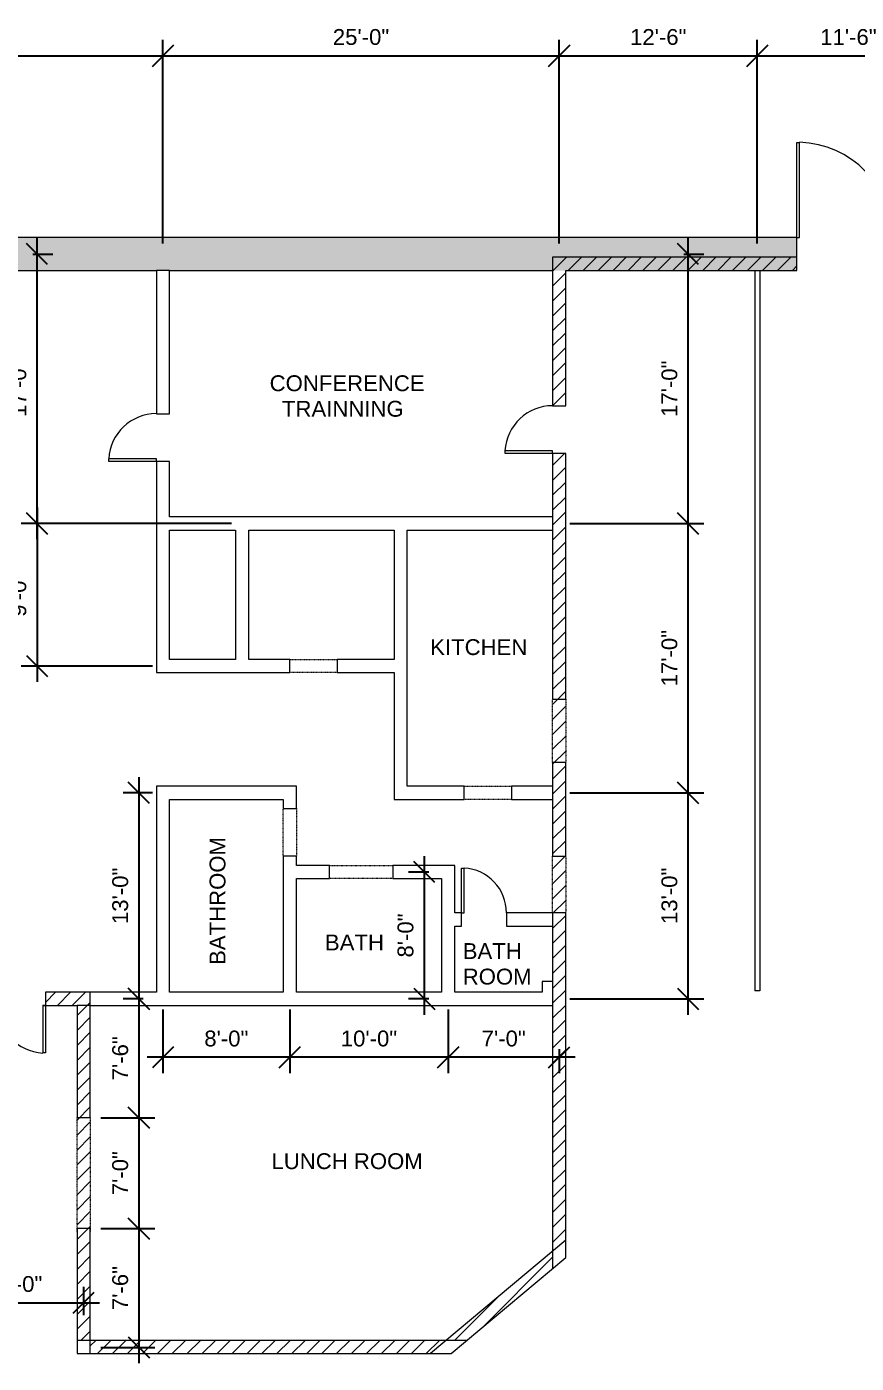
# Model space of a CAD drawing. Header units: inches. Extents: x 1913 to 24953, y -2945 to 1064.
# Drawn here: x 22930 to 23558, y -66 to 946 of the extents above; entities that cross this region are included whole.
import ezdxf

# ---------------------------------------------------------------- set-up
doc = ezdxf.new("R2010")
doc.units = ezdxf.units.IN
doc.header["$MEASUREMENT"] = 0
doc.linetypes.add('Overhead 1_16_', pattern=[0.101562, 0.0625, -0.039062])
for name, color, linetype, lineweight in [('A-ANNO-DIMS', 211, 'Continuous', 9), ('A-DOOR', 31, 'Continuous', 13), ('A-FLOR-OVHD', 1, 'Overhead 1_16_', 9), ('A-WALL', 113, 'Continuous', 13), ('A-WALL-PATT', 111, 'Continuous', 50), ('G-ANNO-TEXT', 231, 'Continuous', 9)]:
    doc.layers.add(name, color=color, linetype=linetype, lineweight=lineweight)
doc.styles.add('Arial', font='arial.ttf', dxfattribs={"height": 12})
doc.dimstyles.new('Linear_-_3_32__Arial', dxfattribs={"dimscale": 12, "dimtxt": 12.243113, "dimasz": 1.333333, "dimexe": 1, "dimexo": 0.666667, "dimgap": 0.666667, "dimtad": 1, "dimdec": 5, "dimrnd": 0.03125, "dimzin": 1, "dimdsep": 46, "dimlunit": 4, "dimtxsty": 'Arial', "dimblk1": 'OBLIQUE', "dimblk2": 'OBLIQUE', "dimsah": 1, "dimcen": 0.09, "dimdle": 1, "dimazin": 0, "dimtfac": 1, "dimtdec": 4, "dimtix": 1, "dimtmove": 0, "dimatfit": 3, "dimfxl": 1, "dimtvp": 1, "dimtfill": 1, "dimfrac": 2, "dimtolj": 1, "dimtzin": 0, "dimarcsym": 2})
pattern_1 = [(45, (23317.1235, 399.692), (-5.65685, 5.65685), [])]

# ---------------------------------------------------------------- blocks, each defined once
blk = doc.blocks.new('Single-Flush - 36_ x 80_-431225-FloorPlan')
at = {"layer": 'A-DOOR', "lineweight": 20}
for p, q in [((16, -5), (16, -41)), ((18, -5), (16, -5)), ((18, -5), (18, -41)), ((18, -41), (16, -41))]:
    blk.add_line(p, q, dxfattribs=at)
at = {"layer": 'A-DOOR', "lineweight": 9}
blk.add_arc((18, -5), 36.1, 180, 266.8211, dxfattribs=at)
blk = doc.blocks.new('Single-Flush - 6_ x10_-478513-FloorPlan')
at = {"layer": 'A-DOOR', "lineweight": 20}
for p, q in [((34, -12.5), (34, -84.5)), ((36, -12.5), (34, -12.5)), ((36, -12.5), (36, -84.5)), ((36, -84.5), (34, -84.5))]:
    blk.add_line(p, q, dxfattribs=at)
at = {"layer": 'A-DOOR', "lineweight": 9}
blk.add_arc((36, -12.5), 72.1, 180, 268.4097, dxfattribs=at)
blk = doc.blocks.new('Single-Flush - 34_ x 84_-487375-FloorPlan')
at = {"layer": 'A-DOOR', "lineweight": 20}
for p, q in [((15, -5), (15, -39)), ((17, -5), (15, -5)), ((17, -5), (17, -39)), ((17, -39), (15, -39))]:
    blk.add_line(p, q, dxfattribs=at)
at = {"layer": 'A-DOOR', "lineweight": 9}
blk.add_arc((17, -5), 34.1, 180, 266.6343, dxfattribs=at)
blk = doc.blocks.new('_Oblique')
at = {"color": 0, "linetype": 'ByBlock', "lineweight": -2}
blk.add_line((-0.5, -0.5), (0.5, 0.5), dxfattribs=at)
blk = doc.blocks.new('*D807')
at = {"layer": 'A-ANNO-DIMS', "color": 0, "lineweight": -2, "transparency": 16777216}
for p, q in [((23248.7, 202), (23248.7, 153.8)), ((23344.7, 165.8), (23236.7, 165.8)), ((23332.7, 172), (23332.7, 153.8))]:
    blk.add_line(p, q, dxfattribs=at)
at = {"layer": 'Defpoints', "color": 0, "lineweight": 0, "transparency": 16777216}
for p in [(23248.7, 210), (23332.7, 180), (23248.7, 165.8)]:
    blk.add_point(p, dxfattribs=at)
at = {"layer": 'A-ANNO-DIMS', "color": 0, "lineweight": -2, "transparency": 16777216, "xscale": 16, "yscale": 16, "zscale": 16, "rotation": 180}
blk.add_blockref('_Oblique', (23248.7, 165.8), dxfattribs=at)
at = {"layer": 'A-ANNO-DIMS', "color": 0, "lineweight": -2, "transparency": 16777216, "xscale": 16, "yscale": 16, "zscale": 16}
blk.add_blockref('_Oblique', (23332.7, 165.8), dxfattribs=at)
at = {"layer": 'A-ANNO-DIMS', "color": 0, "lineweight": 0, "transparency": 16777216, "insert": (23290.7, 179.9), "char_height": 12, "width": 62.383, "attachment_point": 5, "style": 'Arial'}
blk.add_mtext('\\A1;7\'-0"', dxfattribs=at)
blk = doc.blocks.new('*D808')
at = {"layer": 'A-ANNO-DIMS', "color": 0, "lineweight": -2, "transparency": 16777216}
for p, q in [((23128.7, 202), (23128.7, 153.8)), ((23248.7, 202), (23248.7, 153.8)), ((23260.7, 165.8), (23116.7, 165.8))]:
    blk.add_line(p, q, dxfattribs=at)
at = {"layer": 'Defpoints', "color": 0, "lineweight": 0, "transparency": 16777216}
for p in [(23128.7, 210), (23248.7, 210), (23128.7, 165.8)]:
    blk.add_point(p, dxfattribs=at)
at = {"layer": 'A-ANNO-DIMS', "color": 0, "lineweight": -2, "transparency": 16777216, "xscale": 16, "yscale": 16, "zscale": 16, "rotation": 180}
blk.add_blockref('_Oblique', (23128.7, 165.8), dxfattribs=at)
at = {"layer": 'A-ANNO-DIMS', "color": 0, "lineweight": -2, "transparency": 16777216, "xscale": 16, "yscale": 16, "zscale": 16}
blk.add_blockref('_Oblique', (23248.7, 165.8), dxfattribs=at)
at = {"layer": 'A-ANNO-DIMS', "color": 0, "lineweight": 0, "transparency": 16777216, "insert": (23188.7, 179.9), "char_height": 12, "width": 62.383, "attachment_point": 5, "style": 'Arial'}
blk.add_mtext('\\A1;10\'-0"', dxfattribs=at)
blk = doc.blocks.new('*D809')
at = {"layer": 'A-ANNO-DIMS', "color": 0, "lineweight": -2, "transparency": 16777216}
for p, q in [((23032.7, 202), (23032.7, 153.8)), ((23128.7, 202), (23128.7, 153.8)), ((23140.7, 165.8), (23020.7, 165.8))]:
    blk.add_line(p, q, dxfattribs=at)
at = {"layer": 'Defpoints', "color": 0, "lineweight": 0, "transparency": 16777216}
for p in [(23032.7, 210), (23128.7, 210), (23032.7, 165.8)]:
    blk.add_point(p, dxfattribs=at)
at = {"layer": 'A-ANNO-DIMS', "color": 0, "lineweight": -2, "transparency": 16777216, "xscale": 16, "yscale": 16, "zscale": 16, "rotation": 180}
blk.add_blockref('_Oblique', (23032.7, 165.8), dxfattribs=at)
at = {"layer": 'A-ANNO-DIMS', "color": 0, "lineweight": -2, "transparency": 16777216, "xscale": 16, "yscale": 16, "zscale": 16}
blk.add_blockref('_Oblique', (23128.7, 165.8), dxfattribs=at)
at = {"layer": 'A-ANNO-DIMS', "color": 0, "lineweight": 0, "transparency": 16777216, "insert": (23080.7, 179.9), "char_height": 12, "width": 51.308, "attachment_point": 5, "style": 'Arial'}
blk.add_mtext('\\A1;8\'-0"', dxfattribs=at)
blk = doc.blocks.new('*D810')
at = {"layer": 'A-ANNO-DIMS', "color": 0, "lineweight": -2, "transparency": 16777216}
for p, q in [((23230.6, 318), (23230.6, 198)), ((23233.9, 306), (23218.6, 306)), ((23233.9, 210), (23218.6, 210))]:
    blk.add_line(p, q, dxfattribs=at)
at = {"layer": 'Defpoints', "color": 0, "lineweight": 0, "transparency": 16777216}
for p in [(23241.9, 306), (23230.6, 210), (23241.9, 210)]:
    blk.add_point(p, dxfattribs=at)
at = {"layer": 'A-ANNO-DIMS', "color": 0, "lineweight": -2, "transparency": 16777216, "xscale": 16, "yscale": 16, "zscale": 16}
for p, rotation in [((23230.6, 306), 90), ((23230.6, 210), 270)]:
    blk.add_blockref('_Oblique', p, dxfattribs=dict(at, rotation=rotation))
at = {"layer": 'A-ANNO-DIMS', "color": 0, "lineweight": 0, "transparency": 16777216, "insert": (23216.4, 258), "char_height": 12, "width": 62.383, "attachment_point": 5, "rotation": 90, "style": 'Arial'}
blk.add_mtext('\\A1;8\'-0"', dxfattribs=at)
blk = doc.blocks.new('*D811')
at = {"layer": 'A-ANNO-DIMS', "color": 0, "lineweight": -2, "transparency": 16777216}
for p, q in [((23430.3, 354), (23430.3, 582)), ((23340.7, 570), (23442.3, 570)), ((23340.7, 366), (23442.3, 366))]:
    blk.add_line(p, q, dxfattribs=at)
at = {"layer": 'Defpoints', "color": 0, "lineweight": 0, "transparency": 16777216}
for p in [(23332.7, 570), (23430.3, 570), (23332.7, 366)]:
    blk.add_point(p, dxfattribs=at)
at = {"layer": 'A-ANNO-DIMS', "color": 0, "lineweight": -2, "transparency": 16777216, "xscale": 16, "yscale": 16, "zscale": 16}
for p, rotation in [((23430.3, 570), 90), ((23430.3, 366), 270)]:
    blk.add_blockref('_Oblique', p, dxfattribs=dict(at, rotation=rotation))
at = {"layer": 'A-ANNO-DIMS', "color": 0, "lineweight": 0, "transparency": 16777216, "insert": (23416.2, 468), "char_height": 12, "width": 51.308, "attachment_point": 5, "rotation": 90, "style": 'Arial'}
blk.add_mtext('\\A1;17\'-0"', dxfattribs=at)
blk = doc.blocks.new('*D812')
at = {"layer": 'A-ANNO-DIMS', "color": 0, "lineweight": -2, "transparency": 16777216}
for p, q in [((22937.4, 582), (22937.4, 450)), ((23084.7, 570), (22925.4, 570)), ((23024.7, 462), (22925.4, 462))]:
    blk.add_line(p, q, dxfattribs=at)
at = {"layer": 'Defpoints', "color": 0, "lineweight": 0, "transparency": 16777216}
for p in [(23092.7, 570), (22937.4, 462), (23032.7, 462)]:
    blk.add_point(p, dxfattribs=at)
at = {"layer": 'A-ANNO-DIMS', "color": 0, "lineweight": -2, "transparency": 16777216, "xscale": 16, "yscale": 16, "zscale": 16}
for p, rotation in [((22937.4, 570), 90), ((22937.4, 462), 270)]:
    blk.add_blockref('_Oblique', p, dxfattribs=dict(at, rotation=rotation))
at = {"layer": 'A-ANNO-DIMS', "color": 0, "lineweight": 0, "transparency": 16777216, "insert": (22923.3, 516), "char_height": 12, "width": 51.308, "attachment_point": 5, "rotation": 90, "style": 'Arial'}
blk.add_mtext('\\A1;9\'-0"', dxfattribs=at)
blk = doc.blocks.new('*D813')
at = {"layer": 'A-ANNO-DIMS', "color": 0, "lineweight": -2, "transparency": 16777216}
for p, q in [((22937.4, 558), (22937.4, 786)), ((22934.1, 774), (22949.4, 774)), ((23084.7, 570), (22925.4, 570))]:
    blk.add_line(p, q, dxfattribs=at)
at = {"layer": 'Defpoints', "color": 0, "lineweight": 0, "transparency": 16777216}
for p in [(22926.1, 774), (22937.4, 774), (23092.7, 570)]:
    blk.add_point(p, dxfattribs=at)
at = {"layer": 'A-ANNO-DIMS', "color": 0, "lineweight": -2, "transparency": 16777216, "xscale": 16, "yscale": 16, "zscale": 16}
for p, rotation in [((22937.4, 774), 90), ((22937.4, 570), 270)]:
    blk.add_blockref('_Oblique', p, dxfattribs=dict(at, rotation=rotation))
at = {"layer": 'A-ANNO-DIMS', "color": 0, "lineweight": 0, "transparency": 16777216, "insert": (22923.3, 672), "char_height": 12, "width": 62.383, "attachment_point": 5, "rotation": 90, "style": 'Arial'}
blk.add_mtext('\\A1;17\'-0"', dxfattribs=at)
blk = doc.blocks.new('*D716')
at = {"layer": 'A-ANNO-DIMS', "color": 0, "lineweight": -2, "transparency": 16777216}
for p, q in [((23014.5, 378), (23014.5, 198)), ((23024.7, 366), (23002.5, 366)), ((23017.8, 210), (23002.5, 210))]:
    blk.add_line(p, q, dxfattribs=at)
at = {"layer": 'Defpoints', "color": 0, "lineweight": 0, "transparency": 16777216}
for p in [(23032.7, 366), (23014.5, 210), (23025.8, 210)]:
    blk.add_point(p, dxfattribs=at)
at = {"layer": 'A-ANNO-DIMS', "color": 0, "lineweight": -2, "transparency": 16777216, "xscale": 16, "yscale": 16, "zscale": 16}
for p, rotation in [((23014.5, 366), 90), ((23014.5, 210), 270)]:
    blk.add_blockref('_Oblique', p, dxfattribs=dict(at, rotation=rotation))
at = {"layer": 'A-ANNO-DIMS', "color": 0, "lineweight": 0, "transparency": 16777216, "insert": (23000.4, 288), "char_height": 12, "width": 51.308, "attachment_point": 5, "rotation": 90, "style": 'Arial'}
blk.add_mtext('\\A1;13\'-0"', dxfattribs=at)
blk = doc.blocks.new('*D717')
at = {"layer": 'A-ANNO-DIMS', "color": 0, "lineweight": -2, "transparency": 16777216}
for p, q in [((23430.3, 558), (23430.3, 786)), ((23427, 774), (23442.3, 774)), ((23340.7, 570), (23442.3, 570))]:
    blk.add_line(p, q, dxfattribs=at)
at = {"layer": 'Defpoints', "color": 0, "lineweight": 0, "transparency": 16777216}
for p in [(23419, 774), (23430.3, 774), (23332.7, 570)]:
    blk.add_point(p, dxfattribs=at)
at = {"layer": 'A-ANNO-DIMS', "color": 0, "lineweight": -2, "transparency": 16777216, "xscale": 16, "yscale": 16, "zscale": 16}
for p, rotation in [((23430.3, 774), 90), ((23430.3, 570), 270)]:
    blk.add_blockref('_Oblique', p, dxfattribs=dict(at, rotation=rotation))
at = {"layer": 'A-ANNO-DIMS', "color": 0, "lineweight": 0, "transparency": 16777216, "insert": (23416.2, 672), "char_height": 12, "width": 62.383, "attachment_point": 5, "rotation": 90, "style": 'Arial'}
blk.add_mtext('\\A1;17\'-0"', dxfattribs=at)
blk = doc.blocks.new('*D718')
at = {"layer": 'A-ANNO-DIMS', "color": 0, "lineweight": -2, "transparency": 16777216}
for p, q in [((23430.3, 198), (23430.3, 378)), ((23340.7, 366), (23442.3, 366)), ((23340.7, 210), (23442.3, 210))]:
    blk.add_line(p, q, dxfattribs=at)
at = {"layer": 'Defpoints', "color": 0, "lineweight": 0, "transparency": 16777216}
for p in [(23332.7, 366), (23430.3, 366), (23332.7, 210)]:
    blk.add_point(p, dxfattribs=at)
at = {"layer": 'A-ANNO-DIMS', "color": 0, "lineweight": -2, "transparency": 16777216, "xscale": 16, "yscale": 16, "zscale": 16}
for p, rotation in [((23430.3, 366), 90), ((23430.3, 210), 270)]:
    blk.add_blockref('_Oblique', p, dxfattribs=dict(at, rotation=rotation))
at = {"layer": 'A-ANNO-DIMS', "color": 0, "lineweight": 0, "transparency": 16777216, "insert": (23416.2, 288), "char_height": 12, "width": 62.383, "attachment_point": 5, "rotation": 90, "style": 'Arial'}
blk.add_mtext('\\A1;13\'-0"', dxfattribs=at)
blk = doc.blocks.new('*D753')
at = {"layer": 'A-ANNO-DIMS', "color": 0, "lineweight": -2, "transparency": 16777216}
for p, q in [((22612.7, 782), (22612.7, 936.1)), ((23032.7, 782), (23032.7, 936.1)), ((22600.7, 924.1), (23044.7, 924.1))]:
    blk.add_line(p, q, dxfattribs=at)
at = {"layer": 'Defpoints', "color": 0, "lineweight": 0, "transparency": 16777216}
for p in [(23032.7, 924.1), (22612.7, 774), (23032.7, 774)]:
    blk.add_point(p, dxfattribs=at)
at = {"layer": 'A-ANNO-DIMS', "color": 0, "lineweight": -2, "transparency": 16777216, "xscale": 16, "yscale": 16, "zscale": 16, "rotation": 180}
blk.add_blockref('_Oblique', (22612.7, 924.1), dxfattribs=at)
at = {"layer": 'A-ANNO-DIMS', "color": 0, "lineweight": -2, "transparency": 16777216, "xscale": 16, "yscale": 16, "zscale": 16}
blk.add_blockref('_Oblique', (23032.7, 924.1), dxfattribs=at)
at = {"layer": 'A-ANNO-DIMS', "color": 0, "lineweight": 0, "transparency": 16777216, "insert": (22822.7, 938.3), "char_height": 12, "width": 62.383, "attachment_point": 5, "style": 'Arial'}
blk.add_mtext('\\A1;35\'-0"', dxfattribs=at)
blk = doc.blocks.new('*D754')
at = {"layer": 'A-ANNO-DIMS', "color": 0, "lineweight": -2, "transparency": 16777216}
for p, q in [((23032.7, 782), (23032.7, 936.1)), ((23332.7, 782), (23332.7, 936.1)), ((23020.7, 924.1), (23344.7, 924.1))]:
    blk.add_line(p, q, dxfattribs=at)
at = {"layer": 'Defpoints', "color": 0, "lineweight": 0, "transparency": 16777216}
for p in [(23332.7, 924.1), (23032.7, 774), (23332.7, 774)]:
    blk.add_point(p, dxfattribs=at)
at = {"layer": 'A-ANNO-DIMS', "color": 0, "lineweight": -2, "transparency": 16777216, "xscale": 16, "yscale": 16, "zscale": 16, "rotation": 180}
blk.add_blockref('_Oblique', (23032.7, 924.1), dxfattribs=at)
at = {"layer": 'A-ANNO-DIMS', "color": 0, "lineweight": -2, "transparency": 16777216, "xscale": 16, "yscale": 16, "zscale": 16}
blk.add_blockref('_Oblique', (23332.7, 924.1), dxfattribs=at)
at = {"layer": 'A-ANNO-DIMS', "color": 0, "lineweight": 0, "transparency": 16777216, "insert": (23182.7, 938.3), "char_height": 12, "width": 62.383, "attachment_point": 5, "style": 'Arial'}
blk.add_mtext('\\A1;25\'-0"', dxfattribs=at)
blk = doc.blocks.new('*D755')
at = {"layer": 'A-ANNO-DIMS', "color": 0, "lineweight": -2, "transparency": 16777216}
for p, q in [((22972.7, -29.5), (22972.7, -8.1)), ((22864.7, -20.1), (22984.7, -20.1)), ((22876.7, -16.8), (22876.7, -32.1))]:
    blk.add_line(p, q, dxfattribs=at)
at = {"layer": 'Defpoints', "color": 0, "lineweight": 0, "transparency": 16777216}
for p in [(22876.7, -8.8), (22972.7, -20.1), (22972.7, -37.5)]:
    blk.add_point(p, dxfattribs=at)
at = {"layer": 'A-ANNO-DIMS', "color": 0, "lineweight": -2, "transparency": 16777216, "xscale": 16, "yscale": 16, "zscale": 16, "rotation": 180}
blk.add_blockref('_Oblique', (22876.7, -20.1), dxfattribs=at)
at = {"layer": 'A-ANNO-DIMS', "color": 0, "lineweight": -2, "transparency": 16777216, "xscale": 16, "yscale": 16, "zscale": 16}
blk.add_blockref('_Oblique', (22972.7, -20.1), dxfattribs=at)
at = {"layer": 'A-ANNO-DIMS', "color": 0, "lineweight": 0, "transparency": 16777216, "insert": (22924.7, -6), "char_height": 12, "width": 62.383, "attachment_point": 5, "style": 'Arial'}
blk.add_mtext('\\A1;8\'-0"', dxfattribs=at)
blk = doc.blocks.new('*D756')
at = {"layer": 'A-ANNO-DIMS', "color": 0, "lineweight": -2, "transparency": 16777216}
for p, q in [((23014.5, 222), (23014.5, 108)), ((23017.8, 210), (23002.5, 210)), ((22985.7, 120), (23026.5, 120))]:
    blk.add_line(p, q, dxfattribs=at)
at = {"layer": 'Defpoints', "color": 0, "lineweight": 0, "transparency": 16777216}
for p in [(23025.8, 210), (22977.7, 120), (23014.5, 120)]:
    blk.add_point(p, dxfattribs=at)
at = {"layer": 'A-ANNO-DIMS', "color": 0, "lineweight": -2, "transparency": 16777216, "xscale": 16, "yscale": 16, "zscale": 16}
for p, rotation in [((23014.5, 210), 90), ((23014.5, 120), 270)]:
    blk.add_blockref('_Oblique', p, dxfattribs=dict(at, rotation=rotation))
at = {"layer": 'A-ANNO-DIMS', "color": 0, "lineweight": 0, "transparency": 16777216, "insert": (23000.4, 165), "char_height": 12, "width": 62.383, "attachment_point": 5, "rotation": 90, "style": 'Arial'}
blk.add_mtext('\\A1;7\'-6"', dxfattribs=at)
blk = doc.blocks.new('*D757')
at = {"layer": 'A-ANNO-DIMS', "color": 0, "lineweight": -2, "transparency": 16777216}
for p, q in [((23014.5, 132), (23014.5, 24)), ((22985.7, 120), (23026.5, 120)), ((22985.7, 36), (23026.5, 36))]:
    blk.add_line(p, q, dxfattribs=at)
at = {"layer": 'Defpoints', "color": 0, "lineweight": 0, "transparency": 16777216}
for p in [(22977.7, 120), (22977.7, 36), (23014.5, 36)]:
    blk.add_point(p, dxfattribs=at)
at = {"layer": 'A-ANNO-DIMS', "color": 0, "lineweight": -2, "transparency": 16777216, "xscale": 16, "yscale": 16, "zscale": 16}
for p, rotation in [((23014.5, 120), 90), ((23014.5, 36), 270)]:
    blk.add_blockref('_Oblique', p, dxfattribs=dict(at, rotation=rotation))
at = {"layer": 'A-ANNO-DIMS', "color": 0, "lineweight": 0, "transparency": 16777216, "insert": (23000.4, 78), "char_height": 12, "width": 62.383, "attachment_point": 5, "rotation": 90, "style": 'Arial'}
blk.add_mtext('\\A1;7\'-0"', dxfattribs=at)
blk = doc.blocks.new('*D758')
at = {"layer": 'A-ANNO-DIMS', "color": 0, "lineweight": -2, "transparency": 16777216}
for p, q in [((23014.5, 48), (23014.5, -65.9)), ((22985.7, 36), (23026.5, 36)), ((22985.7, -53.9), (23026.5, -53.9))]:
    blk.add_line(p, q, dxfattribs=at)
at = {"layer": 'Defpoints', "color": 0, "lineweight": 0, "transparency": 16777216}
for p in [(22977.7, 36), (22977.7, -53.9), (23014.5, -53.9)]:
    blk.add_point(p, dxfattribs=at)
at = {"layer": 'A-ANNO-DIMS', "color": 0, "lineweight": -2, "transparency": 16777216, "xscale": 16, "yscale": 16, "zscale": 16}
for p, rotation in [((23014.5, 36), 90), ((23014.5, -53.9), 270)]:
    blk.add_blockref('_Oblique', p, dxfattribs=dict(at, rotation=rotation))
at = {"layer": 'A-ANNO-DIMS', "color": 0, "lineweight": 0, "transparency": 16777216, "insert": (23000.4, -9), "char_height": 12, "width": 62.383, "attachment_point": 5, "rotation": 90, "style": 'Arial'}
blk.add_mtext('\\A1;7\'-6"', dxfattribs=at)
blk = doc.blocks.new('*D781')
at = {"layer": 'A-ANNO-DIMS', "color": 0, "lineweight": -2, "transparency": 16777216}
for p, q in [((23332.7, 782), (23332.7, 936.1)), ((23482.7, 782), (23482.7, 936.1)), ((23320.7, 924.1), (23494.7, 924.1))]:
    blk.add_line(p, q, dxfattribs=at)
at = {"layer": 'Defpoints', "color": 0, "lineweight": 0, "transparency": 16777216}
for p in [(23482.7, 924.1), (23332.7, 774), (23482.7, 774)]:
    blk.add_point(p, dxfattribs=at)
at = {"layer": 'A-ANNO-DIMS', "color": 0, "lineweight": -2, "transparency": 16777216, "xscale": 16, "yscale": 16, "zscale": 16, "rotation": 180}
blk.add_blockref('_Oblique', (23332.7, 924.1), dxfattribs=at)
at = {"layer": 'A-ANNO-DIMS', "color": 0, "lineweight": -2, "transparency": 16777216, "xscale": 16, "yscale": 16, "zscale": 16}
blk.add_blockref('_Oblique', (23482.7, 924.1), dxfattribs=at)
at = {"layer": 'A-ANNO-DIMS', "color": 0, "lineweight": 0, "transparency": 16777216, "insert": (23407.7, 938.3), "char_height": 12, "width": 51.308, "attachment_point": 5, "style": 'Arial'}
blk.add_mtext('\\A1;12\'-6"', dxfattribs=at)
blk = doc.blocks.new('*D782')
at = {"layer": 'A-ANNO-DIMS', "color": 0, "lineweight": -2, "transparency": 16777216}
for p, q in [((23482.7, 782), (23482.7, 936.1)), ((23620.7, 802.8), (23620.7, 936.1)), ((23470.7, 924.1), (23632.7, 924.1))]:
    blk.add_line(p, q, dxfattribs=at)
at = {"layer": 'Defpoints', "color": 0, "lineweight": 0, "transparency": 16777216}
for p in [(23620.7, 924.1), (23620.7, 794.8), (23482.7, 774)]:
    blk.add_point(p, dxfattribs=at)
at = {"layer": 'A-ANNO-DIMS', "color": 0, "lineweight": -2, "transparency": 16777216, "xscale": 16, "yscale": 16, "zscale": 16, "rotation": 180}
blk.add_blockref('_Oblique', (23482.7, 924.1), dxfattribs=at)
at = {"layer": 'A-ANNO-DIMS', "color": 0, "lineweight": -2, "transparency": 16777216, "xscale": 16, "yscale": 16, "zscale": 16}
blk.add_blockref('_Oblique', (23620.7, 924.1), dxfattribs=at)
at = {"layer": 'A-ANNO-DIMS', "color": 0, "lineweight": 0, "transparency": 16777216, "insert": (23551.7, 938.3), "char_height": 12, "width": 62.383, "attachment_point": 5, "style": 'Arial'}
blk.add_mtext('\\A1;11\'-6"', dxfattribs=at)

msp = doc.modelspace()

# ---------------------------------------------------------------- hatches: boundary and pattern name
at = {"layer": 'A-WALL-PATT', "lineweight": 0}
h = msp.add_hatch(dxfattribs=at)
h.set_pattern_fill('FP_1', color=256, style=0, pattern_type=2)
h.set_pattern_definition([(50, (23317.123, 399.692), (36.7233, -3.213), [3.84, -42.24]), (355, (23317.123, 399.69), (-7.1044, 38.5127), [3.072, -33.792]), (100.451, (23320.183, 399.424), (29.6202, 35.2996), [3.263, -35.898]), (46.184, (23317.123, 409.93), (54.6425, -8.4752), [5.76, -63.36]), (96.636, (23321.68, 409.226), (47.854, 49.8752), [4.895, -53.848]), (351.184, (23317.123, 409.93), (47.8553, 49.875), [4.608, -50.688]), (21, (23322.243, 407.372), (30.5613, -20.614), [3.84, -42.24]), (326, (23322.243, 407.37), (12.4577, 37.1283), [3.072, -33.792]), (71.451, (23324.79, 405.654), (43.02, 16.5135), [3.263, -35.898]), (37.5, (23317.123, 399.692), (0.6228, 17.04428), [1.69, -31.693, 1.69, -32.614, -33.92]), (37.5, (23317.123, 399.692), (0.6228, 17.04428), [-67.686, 1.69, -32.23]), (7.5, (23317.123, 399.692), (13.4694, 20.19387), [1.69, -17.869, 1.69, -30.925, -12.928]), (7.5, (23317.123, 399.692), (13.4694, 20.19387), [-52.173, 1.69, -11.238]), (327.5, (23305.705, 399.692), (27.33168, -1.15522), [1.69, -11.11, 1.69, -38.246, -52.992]), (327.5, (23305.705, 399.692), (27.33168, -1.15522), [-52.736, 1.69, -51.302]), (317.5, (23300.585, 399.692), (29.85903, 5.125), [1.69, -14.95, 1.69, -24.832, -37.632]), (317.5, (23300.585, 399.692), (29.85903, 5.125), [-43.162, 1.69, -35.942])])
h.paths.add_polyline_path([(23860.725, 761.543658), (23860.725, 786.543658), (24197.225, 786.543658), (24197.225, 761.543658), (24172.225, 761.543658)], flags=0)
h.paths.add_polyline_path([(23716.725, 761.543658), (23716.725, 786.543658), (23764.725, 786.543658), (23764.725, 761.543658)], flags=0)
h.paths.add_polyline_path([(23584.725, 761.543658), (23584.725, 786.543658), (23620.725, 786.543658), (23620.725, 761.543658)], flags=0)
h.paths.add_polyline_path([(22469.225, 761.543658), (22469.225, 786.543658), (23512.725, 786.543658), (23512.725, 761.543658), (23337.725, 761.543658), (23327.725, 761.543658), (23037.725, 761.543658), (23027.725, 761.543658), (22617.725, 761.543658), (22607.725, 761.543658)], flags=0)
h = msp.add_hatch(dxfattribs=at)
h.set_pattern_fill('FP_2', color=256, style=0, pattern_type=2)
h.set_pattern_definition(pattern_1)
h.paths.add_polyline_path([(23512.725, 761.543658), (23512.725, 771.543658), (23327.714803, 771.543658), (23327.725, 761.543658)])
h.paths.add_polyline_path([(23860.725, 771.543658), (23860.725, 761.543658), (23885.725, 761.543658), (23885.725, 771.543658)])
h.paths.add_polyline_path([(23620.725, 761.543658), (23620.725, 771.543658), (23584.725, 771.543658), (23584.725, 761.543658)])
h.paths.add_polyline_path([(23716.725, 771.543658), (23716.725, 761.543658), (23764.725, 761.543658), (23764.725, 771.543658)])
h = msp.add_hatch(dxfattribs=at)
h.set_pattern_fill('FP_2', color=256, style=0, pattern_type=2)
h.set_pattern_definition(pattern_1)
h.paths.add_polyline_path([(23337.725, 623.043658), (23327.725, 623.043658), (23327.725, 18.859565), (23337.725, 27.250562)])
h.paths.add_polyline_path([(23327.725, 659.043658), (23337.725, 659.043658), (23337.725, 761.543658), (23327.725, 761.543658)])
h = msp.add_hatch(dxfattribs=at)
h.set_pattern_fill('FP_2', color=256, style=0, pattern_type=2)
h.set_pattern_definition(pattern_1)
h.paths.add_polyline_path([(22943.725, 215.043658), (22943.725, 205.043658), (22977.725, 205.043658), (22977.725, 215.043658)])
h.paths.add_polyline_path([(22907.725, 205.043658), (22907.725, 215.043658), (22871.725, 215.043658), (22871.725, 205.043658)])
h = msp.add_hatch(dxfattribs=at)
h.set_pattern_fill('FP_2', color=256, style=0, pattern_type=2)
h.set_pattern_definition(pattern_1)
h.paths.add_polyline_path([(22977.725, -48.662492), (22967.725, -48.662492), (22967.725, 205.043658), (22977.725, 205.043658)], flags=0)
h = msp.add_hatch(dxfattribs=at)
h.set_pattern_fill('FP_2', color=256, style=0, pattern_type=2)
h.set_pattern_definition(pattern_1)
h.paths.add_polyline_path([(23327.725, 18.859565), (23327.725, 5.805492), (23262.812583, -48.662492), (23247.255345, -48.662492)], flags=0)
h = msp.add_hatch(dxfattribs=at)
h.set_pattern_fill('FP_2', color=256, style=0, pattern_type=2)
h.set_pattern_definition(pattern_1)
h.paths.add_polyline_path([(23247.255345, -48.662492), (23235.337809, -58.662492), (22977.725, -58.662492), (22977.725, -48.662492)], flags=0)

# ---------------------------------------------------------------- linework, layer by layer
at = {"layer": 'A-FLOR-OVHD', "lineweight": 0}
for p, q in [((23128.725, 467.043658), (23164.725, 467.043658)), ((23128.725, 457.043658), (23128.725, 467.043658)), ((23164.725, 467.043658), (23164.725, 457.043658)), ((23164.725, 457.043658), (23128.725, 457.043658)), ((23327.725, 437.043658), (23337.725, 437.043658)), ((23327.725, 389.043658), (23327.725, 437.043658)), ((23337.725, 437.043658), (23337.725, 389.043658)), ((23337.725, 389.043658), (23327.725, 389.043658)), ((23260.725, 371.043658), (23296.725, 371.043658)), ((23260.725, 361.043658), (23260.725, 371.043658)), ((23296.725, 371.043658), (23296.725, 361.043658)), ((23296.725, 361.043658), (23260.725, 361.043658)), ((23123.725, 354.043658), (23133.725, 354.043658)), ((23123.725, 318.043658), (23123.725, 354.043658)), ((23133.725, 354.043658), (23133.725, 318.043658)), ((23133.725, 318.043658), (23123.725, 318.043658)), ((23327.725, 318.043658), (23337.725, 318.043658)), ((23327.725, 275.043658), (23327.725, 318.043658)), ((23337.725, 318.043658), (23337.725, 275.043658)), ((23158.725, 311.043658), (23206.725, 311.043658)), ((23158.725, 301.043658), (23158.725, 311.043658)), ((23206.725, 311.043658), (23206.725, 301.043658)), ((23206.725, 301.043658), (23158.725, 301.043658)), ((23337.725, 275.043658), (23327.725, 275.043658)), ((22967.725, 120.043658), (22977.725, 120.043658)), ((22967.725, 33.354003), (22967.725, 120.043658)), ((22977.725, 120.043658), (22977.725, 33.354003)), ((22977.725, 36.043658), (22967.725, 36.043658))]:
    msp.add_line(p, q, dxfattribs=at)
at = {"layer": 'A-WALL', "lineweight": 0}
for p, q in [((23512.725, 786.543658), (22444.225, 786.543658)), ((23512.725, 761.543658), (23512.725, 786.543658)), ((23327.714803, 771.543658), (23327.725, 659.043658)), ((23512.725, 771.543658), (23327.714803, 771.543658)), ((22617.725, 761.543658), (23027.725, 761.543658)), ((23027.725, 761.543658), (23027.725, 653.043658)), ((23037.725, 761.543658), (23027.725, 761.543658)), ((23037.725, 761.543658), (23327.725, 761.543658)), ((23037.725, 653.043658), (23037.725, 761.543658)), ((23337.725, 659.043658), (23337.725, 761.543658)), ((23337.725, 761.543658), (23512.725, 761.543658)), ((23480.725, 761.543658), (23480.725, 216.043658)), ((23484.725, 761.543658), (23484.725, 216.043658)), ((23327.725, 659.043658), (23337.725, 659.043658)), ((23027.725, 653.043658), (23037.725, 653.043658)), ((23337.725, 623.043658), (23327.725, 623.043658)), ((23327.725, 623.043658), (23327.725, 437.043658)), ((23337.725, 437.043658), (23337.725, 623.043658)), ((23027.725, 617.043658), (23027.725, 457.043658)), ((23037.725, 617.043658), (23027.725, 617.043658)), ((23037.725, 575.043658), (23037.725, 617.043658)), ((23327.725, 575.043658), (23037.725, 575.043658)), ((23037.725, 467.043658), (23037.725, 565.043658)), ((23037.725, 565.043658), (23087.725, 565.043658)), ((23087.725, 565.043658), (23087.725, 467.043658)), ((23097.725, 467.043658), (23097.725, 565.043658)), ((23097.725, 565.043658), (23207.725, 565.043658)), ((23207.725, 565.043658), (23207.725, 467.043658)), ((23217.725, 371.043658), (23217.725, 565.043658)), ((23217.725, 565.043658), (23327.725, 565.043658)), ((23087.725, 467.043658), (23037.725, 467.043658)), ((23128.725, 467.043658), (23097.725, 467.043658)), ((23128.725, 457.043658), (23128.725, 467.043658)), ((23207.725, 467.043658), (23164.725, 467.043658)), ((23164.725, 467.043658), (23164.725, 457.043658)), ((23027.725, 457.043658), (23128.725, 457.043658)), ((23164.725, 457.043658), (23207.725, 457.043658)), ((23207.725, 457.043658), (23207.725, 361.043658)), ((23327.725, 437.043658), (23337.725, 437.043658)), ((23337.725, 389.043658), (23327.725, 389.043658)), ((23327.725, 389.043658), (23327.725, 318.043658)), ((23337.725, 318.043658), (23337.725, 389.043658)), ((23027.725, 371.043658), (23027.725, 215.043658)), ((23133.725, 371.043658), (23027.725, 371.043658)), ((23133.725, 354.043658), (23133.725, 371.043658)), ((23260.725, 371.043658), (23217.725, 371.043658)), ((23260.725, 361.043658), (23260.725, 371.043658)), ((23327.725, 371.043658), (23296.725, 371.043658)), ((23296.725, 371.043658), (23296.725, 361.043658)), ((23037.725, 215.043658), (23037.725, 361.043658)), ((23037.725, 361.043658), (23123.725, 361.043658)), ((23123.725, 361.043658), (23123.725, 354.043658)), ((23207.725, 361.043658), (23260.725, 361.043658)), ((23296.725, 361.043658), (23327.725, 361.043658)), ((23123.725, 354.043658), (23133.725, 354.043658)), ((23123.725, 318.043658), (23123.725, 215.043658)), ((23133.725, 318.043658), (23123.725, 318.043658)), ((23133.725, 311.043658), (23133.725, 318.043658)), ((23327.725, 318.043658), (23337.725, 318.043658)), ((23158.725, 311.043658), (23133.725, 311.043658)), ((23158.725, 301.043658), (23158.725, 311.043658)), ((23253.725, 311.043658), (23206.725, 311.043658)), ((23206.725, 311.043658), (23206.725, 301.043658)), ((23253.725, 275.043658), (23253.725, 311.043658)), ((23133.725, 215.043658), (23133.725, 301.043658)), ((23133.725, 301.043658), (23158.725, 301.043658)), ((23206.725, 301.043658), (23243.725, 301.043658)), ((23243.725, 301.043658), (23243.725, 215.043658)), ((23258.725, 275.043658), (23253.725, 275.043658)), ((23258.725, 265.043658), (23258.725, 275.043658)), ((23337.725, 275.043658), (23292.725, 275.043658)), ((23292.725, 275.043658), (23292.725, 265.043658)), ((23327.725, 275.043658), (23327.725, 223.043658)), ((23337.725, 14.196489), (23337.725, 275.043658)), ((23253.725, 215.043658), (23253.725, 265.043658)), ((23253.725, 265.043658), (23258.725, 265.043658)), ((23292.725, 265.043658), (23327.725, 265.043658)), ((23327.725, 223.043658), (23319.725, 223.043658)), ((23319.725, 223.043658), (23319.725, 215.043658)), ((23327.725, 223.043658), (23327.725, 215.043658)), ((22943.725, 215.043658), (22943.725, 205.043658)), ((23027.725, 215.043658), (22943.725, 215.043658)), ((22977.725, 120.043658), (22977.725, 215.043658)), ((23123.725, 215.043658), (23037.725, 215.043658)), ((23243.725, 215.043658), (23133.725, 215.043658)), ((23319.725, 215.043658), (23253.725, 215.043658)), ((23327.725, 215.043658), (23327.725, 5.805492)), ((23484.725, 216.043658), (23480.725, 216.043658)), ((22941.456032, 205.043658), (22967.725, 205.043658)), ((22967.725, 205.043658), (22967.725, 120.043658)), ((22977.725, 205.043658), (22967.725, 205.043658)), ((22977.725, 205.043658), (23327.725, 205.043658)), ((22967.725, 120.043658), (22977.725, 120.043658)), ((22977.725, 36.043658), (22967.725, 36.043658)), ((22967.725, 36.043658), (22967.725, -58.662492)), ((22977.725, -58.662492), (22977.725, 36.043658)), ((23337.725, 27.250562), (23235.337809, -58.662492)), ((23250.895048, -58.662492), (23337.725, 14.196489)), ((23262.812583, -48.662492), (22967.725, -48.662492)), ((22967.725, -58.662492), (23250.895048, -58.662492))]:
    msp.add_line(p, q, dxfattribs=at)

# ---------------------------------------------------------------- block references
at = {"layer": 'A-DOOR', "lineweight": 0}
for name, p, rotation in [('Single-Flush - 6_ x10_-478513-FloorPlan', (23548.725, 774.043658), 180), ('Single-Flush - 36_ x 80_-431225-FloorPlan', (23332.725, 641.043658), 269.9999999999995), ('Single-Flush - 36_ x 80_-431225-FloorPlan', (23032.725, 635.043658), 269.9999999999999), ('Single-Flush - 34_ x 84_-487375-FloorPlan', (23275.725, 270.043658), 180)]:
    msp.add_blockref(name, p, dxfattribs=dict(at, rotation=rotation))
msp.add_blockref('Single-Flush - 36_ x 80_-431225-FloorPlan', (22925.725, 210.043658), dxfattribs=at)

# ---------------------------------------------------------------- texts
at = {"layer": 'G-ANNO-TEXT', "color": 7, "lineweight": 0, "char_height": 12, "attachment_point": 1, "style": 'Arial'}
for s, insert, width in [('CONFERENCE', (23113.493266, 682.183455), 144.632), ('  TRAINNING', (23113.493266, 662.850122), 124.028), ('KITCHEN ', (23235.046002, 482.354572), 92.92), ('BATH', (23155.3653, 258.71037), 54.944), ('BATH', (23259.679734, 252.204957), 54.944), ('ROOM', (23259.679734, 232.871624), 64.64), ('LUNCH ROOM', (23114.871421, 93.103127), 141.4)]:
    msp.add_mtext(s, dxfattribs=dict(at, insert=insert, width=width))
at = {"layer": 'G-ANNO-TEXT', "color": 7, "lineweight": 0, "insert": (23068.029215, 235.687993), "char_height": 12, "width": 119.584, "attachment_point": 1, "rotation": 90, "style": 'Arial'}
msp.add_mtext('BATHROOM', dxfattribs=at)

# ---------------------------------------------------------------- dimensions: what is measured, and where the dimension line sits
at = {"layer": 'A-ANNO-DIMS', "color": 1, "lineweight": 0}
for base, p1, p2, picture, middle in [((23032.725, 924.139434), (22612.725, 774.043658), (23032.725, 774.043658), '*D753', (22822.725, 938.270402)), ((23332.725, 924.139434), (23032.725, 774.043658), (23332.725, 774.043658), '*D754', (23182.725, 938.266309)), ((23482.725, 924.139434), (23332.725, 774.043658), (23482.725, 774.043658), '*D781', (23407.725, 938.266309)), ((23620.725, 924.139434), (23482.725, 774.043658), (23620.725, 794.793658), '*D782', (23551.725, 938.266309)), ((23032.725, 165.785296), (23128.725, 210.043658), (23032.725, 210.043658), '*D809', (23080.725, 179.912172)), ((23128.725, 165.785296), (23248.725, 210.043658), (23128.725, 210.043658), '*D808', (23188.725, 179.912172)), ((23248.725, 165.785296), (23332.725, 180.020629), (23248.725, 210.043658), '*D807', (23290.725, 179.912172)), ((22972.725, -20.107345), (22876.725, -8.793636), (22972.725, -37.5239), '*D755', (22924.725, -5.980469))]:
    dim = msp.add_linear_dim(base=base, p1=p1, p2=p2, dimstyle='Linear_-_3_32__Arial', override={"dimpost": '<>', "dimfxl": 60, "dimtfill": 0}, dxfattribs=at)
    dim.commit()
    dim.dimension.update_dxf_attribs({"geometry": picture, "text_midpoint": middle})
for base, p1, p2, picture, middle in [((22937.435935, 774.043658), (23092.725, 570.043658), (22926.122227, 774.043658), '*D813', (22923.30906, 672.043658)), ((23430.338176, 774.043658), (23332.725, 570.043658), (23419.024467, 774.043658), '*D717', (23416.2113, 672.043658)), ((22937.435935, 462.043658), (23092.725, 570.043658), (23032.725, 462.043658), '*D812', (22923.30906, 516.043658)), ((23430.338176, 570.043658), (23332.725, 366.043658), (23332.725, 570.043658), '*D811', (23416.2113, 468.043658)), ((23014.486458, 210.043658), (23032.725, 366.043658), (23025.800167, 210.043658), '*D716', (23000.35549, 288.043658)), ((23430.338176, 366.043658), (23332.725, 210.043658), (23332.725, 366.043658), '*D718', (23416.207207, 288.043658)), ((23230.570269, 210.043658), (23241.883977, 306.043658), (23241.883977, 210.043658), '*D810', (23216.443393, 258.043658)), ((23014.486458, 120.043658), (23025.800167, 210.043658), (22977.725, 120.043658), '*D756', (23000.359582, 165.043658)), ((23014.486458, 36.043658), (22977.725, 120.043658), (22977.725, 36.043658), '*D757', (23000.359582, 78.043658)), ((23014.486458, -53.943742), (22977.725, 36.043658), (22977.725, -53.943742), '*D758', (23000.359582, -8.950042))]:
    dim = msp.add_linear_dim(base=base, p1=p1, p2=p2, angle=90, dimstyle='Linear_-_3_32__Arial', override={"dimpost": '<>', "dimfxl": 60, "dimtfill": 0}, dxfattribs=at)
    dim.commit()
    dim.dimension.update_dxf_attribs({"geometry": picture, "text_midpoint": middle})

doc.saveas('drawing.dxf')
